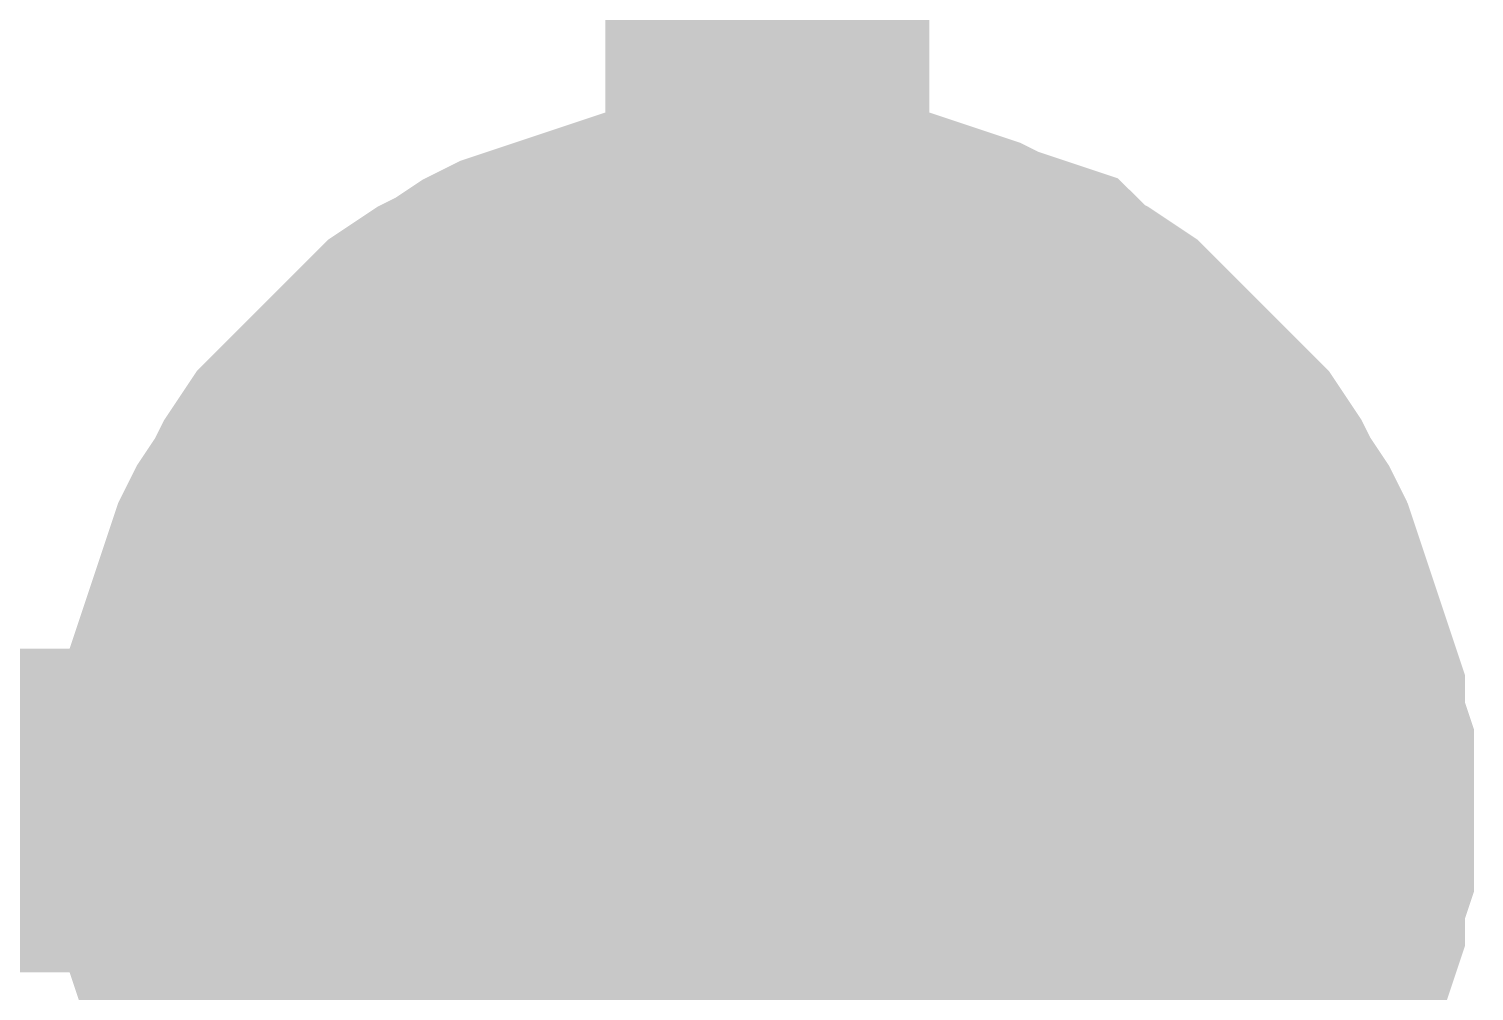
# Model space of a CAD drawing. Header units: inches. Extents: x 0 to 11.5, y 0 to 7.6.
# Drawn here: x 6.7233 to 6.776, y 3.9932 to 4.0283 of the extents above; entities that cross this region are included whole.
import ezdxf

# ---------------------------------------------------------------- set-up
doc = ezdxf.new("R2010")
doc.units = ezdxf.units.IN
doc.header["$MEASUREMENT"] = 0
doc.layers.add('Sheet', color=255, linetype='Continuous')

msp = doc.modelspace()

# ---------------------------------------------------------------- linework, layer by layer
at = {"layer": 'Sheet'}
for points in [[(6.450227, 4.149965, 0.0118, 0.0118, 0), (6.450227, 3.999791, 0.0118, 0.0118, 0), (6.75023, 3.999791, 0.0118, 0.0118, 0), (6.75023, 4.149965, 0.0118, 0.0118, 0)], [(6.730053, 3.999791, 0.0118, 0.0118, 0), (6.730053, 4.000783, 0.0118, 0.0118, 0), (6.730053, 4.001776, 0.0118, 0.0118, 0), (6.730384, 4.002768, 0.0118, 0.0118, 0), (6.730384, 4.00376, 0.0118, 0.0118, 0), (6.730715, 4.004753, 0.0118, 0.0118, 0), (6.731046, 4.005745, 0.0118, 0.0118, 0), (6.731377, 4.006737, 0.0118, 0.0118, 0), (6.731707, 4.00773, 0.0118, 0.0118, 0), (6.732038, 4.008722, 0.0118, 0.0118, 0), (6.732369, 4.009384, 0.0118, 0.0118, 0), (6.73303, 4.010376, 0.0118, 0.0118, 0), (6.733361, 4.011038, 0.0118, 0.0118, 0), (6.734023, 4.01203, 0.0118, 0.0118, 0), (6.734684, 4.012692, 0.0118, 0.0118, 0), (6.735346, 4.013353, 0.0118, 0.0118, 0), (6.736007, 4.014015, 0.0118, 0.0118, 0), (6.736669, 4.014676, 0.0118, 0.0118, 0), (6.73733, 4.015338, 0.0118, 0.0118, 0), (6.737992, 4.015999, 0.0118, 0.0118, 0), (6.738984, 4.016661, 0.0118, 0.0118, 0), (6.739646, 4.016992, 0.0118, 0.0118, 0), (6.740638, 4.017653, 0.0118, 0.0118, 0), (6.741299, 4.017984, 0.0118, 0.0118, 0), (6.742292, 4.018315, 0.0118, 0.0118, 0), (6.743284, 4.018646, 0.0118, 0.0118, 0), (6.744276, 4.018976, 0.0118, 0.0118, 0), (6.745269, 4.019307, 0.0118, 0.0118, 0), (6.746261, 4.019638, 0.0118, 0.0118, 0), (6.747253, 4.019638, 0.0118, 0.0118, 0), (6.748246, 4.019969, 0.0118, 0.0118, 0), (6.749238, 4.019969, 0.0118, 0.0118, 0), (6.75023, 4.019969, 0.0118, 0.0118, 0)], [(6.730053, 3.999791, 0.0118, 0.0118, 0), (6.730053, 4.000783, 0.0118, 0.0118, 0), (6.730053, 4.001776, 0.0118, 0.0118, 0), (6.730384, 4.002768, 0.0118, 0.0118, 0), (6.730384, 4.00376, 0.0118, 0.0118, 0), (6.730715, 4.004753, 0.0118, 0.0118, 0), (6.731046, 4.005745, 0.0118, 0.0118, 0), (6.731377, 4.006737, 0.0118, 0.0118, 0), (6.731707, 4.00773, 0.0118, 0.0118, 0), (6.732038, 4.008722, 0.0118, 0.0118, 0), (6.732369, 4.009384, 0.0118, 0.0118, 0), (6.73303, 4.010376, 0.0118, 0.0118, 0), (6.733361, 4.011038, 0.0118, 0.0118, 0), (6.734023, 4.01203, 0.0118, 0.0118, 0), (6.734684, 4.012692, 0.0118, 0.0118, 0), (6.735346, 4.013353, 0.0118, 0.0118, 0), (6.736007, 4.014015, 0.0118, 0.0118, 0), (6.736669, 4.014676, 0.0118, 0.0118, 0), (6.73733, 4.015338, 0.0118, 0.0118, 0), (6.737992, 4.015999, 0.0118, 0.0118, 0), (6.738984, 4.016661, 0.0118, 0.0118, 0), (6.739646, 4.016992, 0.0118, 0.0118, 0), (6.740638, 4.017653, 0.0118, 0.0118, 0), (6.741299, 4.017984, 0.0118, 0.0118, 0), (6.742292, 4.018315, 0.0118, 0.0118, 0), (6.743284, 4.018646, 0.0118, 0.0118, 0), (6.744276, 4.018976, 0.0118, 0.0118, 0), (6.745269, 4.019307, 0.0118, 0.0118, 0), (6.746261, 4.019638, 0.0118, 0.0118, 0), (6.747253, 4.019638, 0.0118, 0.0118, 0), (6.748246, 4.019969, 0.0118, 0.0118, 0), (6.749238, 4.019969, 0.0118, 0.0118, 0), (6.75023, 4.019969, 0.0118, 0.0118, 0)], [(6.730053, 3.999791, 0.0118, 0.0118, 0), (6.730053, 4.000783, 0.0118, 0.0118, 0), (6.730053, 4.001776, 0.0118, 0.0118, 0), (6.730384, 4.002768, 0.0118, 0.0118, 0), (6.730384, 4.00376, 0.0118, 0.0118, 0), (6.730715, 4.004753, 0.0118, 0.0118, 0), (6.731046, 4.005745, 0.0118, 0.0118, 0), (6.731377, 4.006737, 0.0118, 0.0118, 0), (6.731707, 4.00773, 0.0118, 0.0118, 0), (6.732038, 4.008722, 0.0118, 0.0118, 0), (6.732369, 4.009384, 0.0118, 0.0118, 0), (6.73303, 4.010376, 0.0118, 0.0118, 0), (6.733361, 4.011038, 0.0118, 0.0118, 0), (6.734023, 4.01203, 0.0118, 0.0118, 0), (6.734684, 4.012692, 0.0118, 0.0118, 0), (6.735346, 4.013353, 0.0118, 0.0118, 0), (6.736007, 4.014015, 0.0118, 0.0118, 0), (6.736669, 4.014676, 0.0118, 0.0118, 0), (6.73733, 4.015338, 0.0118, 0.0118, 0), (6.737992, 4.015999, 0.0118, 0.0118, 0), (6.738984, 4.016661, 0.0118, 0.0118, 0), (6.739646, 4.016992, 0.0118, 0.0118, 0), (6.740638, 4.017653, 0.0118, 0.0118, 0), (6.741299, 4.017984, 0.0118, 0.0118, 0), (6.742292, 4.018315, 0.0118, 0.0118, 0), (6.743284, 4.018646, 0.0118, 0.0118, 0), (6.744276, 4.018976, 0.0118, 0.0118, 0), (6.745269, 4.019307, 0.0118, 0.0118, 0), (6.746261, 4.019638, 0.0118, 0.0118, 0), (6.747253, 4.019638, 0.0118, 0.0118, 0), (6.748246, 4.019969, 0.0118, 0.0118, 0), (6.749238, 4.019969, 0.0118, 0.0118, 0), (6.75023, 4.019969, 0.0118, 0.0118, 0)], [(6.730053, 3.999791, 0.0118, 0.0118, 0), (6.730053, 4.000783, 0.0118, 0.0118, 0), (6.730053, 4.001776, 0.0118, 0.0118, 0), (6.730384, 4.002768, 0.0118, 0.0118, 0), (6.730384, 4.00376, 0.0118, 0.0118, 0), (6.730715, 4.004753, 0.0118, 0.0118, 0), (6.731046, 4.005745, 0.0118, 0.0118, 0), (6.731377, 4.006737, 0.0118, 0.0118, 0), (6.731707, 4.00773, 0.0118, 0.0118, 0), (6.732038, 4.008722, 0.0118, 0.0118, 0), (6.732369, 4.009384, 0.0118, 0.0118, 0), (6.73303, 4.010376, 0.0118, 0.0118, 0), (6.733361, 4.011038, 0.0118, 0.0118, 0), (6.734023, 4.01203, 0.0118, 0.0118, 0), (6.734684, 4.012692, 0.0118, 0.0118, 0), (6.735346, 4.013353, 0.0118, 0.0118, 0), (6.736007, 4.014015, 0.0118, 0.0118, 0), (6.736669, 4.014676, 0.0118, 0.0118, 0), (6.73733, 4.015338, 0.0118, 0.0118, 0), (6.737992, 4.015999, 0.0118, 0.0118, 0), (6.738984, 4.016661, 0.0118, 0.0118, 0), (6.739646, 4.016992, 0.0118, 0.0118, 0), (6.740638, 4.017653, 0.0118, 0.0118, 0), (6.741299, 4.017984, 0.0118, 0.0118, 0), (6.742292, 4.018315, 0.0118, 0.0118, 0), (6.743284, 4.018646, 0.0118, 0.0118, 0), (6.744276, 4.018976, 0.0118, 0.0118, 0), (6.745269, 4.019307, 0.0118, 0.0118, 0), (6.746261, 4.019638, 0.0118, 0.0118, 0), (6.747253, 4.019638, 0.0118, 0.0118, 0), (6.748246, 4.019969, 0.0118, 0.0118, 0), (6.749238, 4.019969, 0.0118, 0.0118, 0), (6.75023, 4.019969, 0.0118, 0.0118, 0)], [(6.75023, 4.019969, 0.0118, 0.0118, 0), (6.75023, 4.019969, 0.0118, 0.0118, 0)], [(6.75023, 4.019969, 0.0118, 0.0118, 0), (6.751222, 4.019969, 0.0118, 0.0118, 0), (6.752215, 4.019969, 0.0118, 0.0118, 0), (6.753207, 4.019638, 0.0118, 0.0118, 0), (6.754199, 4.019638, 0.0118, 0.0118, 0), (6.755192, 4.019307, 0.0118, 0.0118, 0), (6.756184, 4.018976, 0.0118, 0.0118, 0), (6.757176, 4.018646, 0.0118, 0.0118, 0), (6.757838, 4.018315, 0.0118, 0.0118, 0), (6.75883, 4.017984, 0.0118, 0.0118, 0), (6.759822, 4.017653, 0.0118, 0.0118, 0), (6.760484, 4.016992, 0.0118, 0.0118, 0), (6.761145, 4.016661, 0.0118, 0.0118, 0), (6.762138, 4.015999, 0.0118, 0.0118, 0), (6.762799, 4.015338, 0.0118, 0.0118, 0), (6.763461, 4.014676, 0.0118, 0.0118, 0), (6.764122, 4.014015, 0.0118, 0.0118, 0), (6.764784, 4.013353, 0.0118, 0.0118, 0), (6.765445, 4.012692, 0.0118, 0.0118, 0), (6.766107, 4.01203, 0.0118, 0.0118, 0), (6.766768, 4.011038, 0.0118, 0.0118, 0), (6.767099, 4.010376, 0.0118, 0.0118, 0), (6.767761, 4.009384, 0.0118, 0.0118, 0), (6.768091, 4.008722, 0.0118, 0.0118, 0), (6.768422, 4.00773, 0.0118, 0.0118, 0), (6.768753, 4.006737, 0.0118, 0.0118, 0), (6.769084, 4.005745, 0.0118, 0.0118, 0), (6.769414, 4.004753, 0.0118, 0.0118, 0), (6.769745, 4.00376, 0.0118, 0.0118, 0), (6.769745, 4.002768, 0.0118, 0.0118, 0), (6.770076, 4.001776, 0.0118, 0.0118, 0), (6.770076, 4.000783, 0.0118, 0.0118, 0), (6.770076, 3.999791, 0.0118, 0.0118, 0)], [(6.75023, 4.019969, 0.0118, 0.0118, 0), (6.75023, 4.019969, 0.0118, 0.0118, 0)], [(6.75023, 4.019969, 0.0118, 0.0118, 0), (6.751222, 4.019969, 0.0118, 0.0118, 0), (6.752215, 4.019969, 0.0118, 0.0118, 0), (6.753207, 4.019638, 0.0118, 0.0118, 0), (6.754199, 4.019638, 0.0118, 0.0118, 0), (6.755192, 4.019307, 0.0118, 0.0118, 0), (6.756184, 4.018976, 0.0118, 0.0118, 0), (6.757176, 4.018646, 0.0118, 0.0118, 0), (6.757838, 4.018315, 0.0118, 0.0118, 0), (6.75883, 4.017984, 0.0118, 0.0118, 0), (6.759822, 4.017653, 0.0118, 0.0118, 0), (6.760484, 4.016992, 0.0118, 0.0118, 0), (6.761145, 4.016661, 0.0118, 0.0118, 0), (6.762138, 4.015999, 0.0118, 0.0118, 0), (6.762799, 4.015338, 0.0118, 0.0118, 0), (6.763461, 4.014676, 0.0118, 0.0118, 0), (6.764122, 4.014015, 0.0118, 0.0118, 0), (6.764784, 4.013353, 0.0118, 0.0118, 0), (6.765445, 4.012692, 0.0118, 0.0118, 0), (6.766107, 4.01203, 0.0118, 0.0118, 0), (6.766768, 4.011038, 0.0118, 0.0118, 0), (6.767099, 4.010376, 0.0118, 0.0118, 0), (6.767761, 4.009384, 0.0118, 0.0118, 0), (6.768091, 4.008722, 0.0118, 0.0118, 0), (6.768422, 4.00773, 0.0118, 0.0118, 0), (6.768753, 4.006737, 0.0118, 0.0118, 0), (6.769084, 4.005745, 0.0118, 0.0118, 0), (6.769414, 4.004753, 0.0118, 0.0118, 0), (6.769745, 4.00376, 0.0118, 0.0118, 0), (6.769745, 4.002768, 0.0118, 0.0118, 0), (6.770076, 4.001776, 0.0118, 0.0118, 0), (6.770076, 4.000783, 0.0118, 0.0118, 0), (6.770076, 3.999791, 0.0118, 0.0118, 0)], [(6.75023, 4.019969, 0.0118, 0.0118, 0), (6.75023, 4.019969, 0.0118, 0.0118, 0)], [(6.75023, 4.019969, 0.0118, 0.0118, 0), (6.751222, 4.019969, 0.0118, 0.0118, 0), (6.752215, 4.019969, 0.0118, 0.0118, 0), (6.753207, 4.019638, 0.0118, 0.0118, 0), (6.754199, 4.019638, 0.0118, 0.0118, 0), (6.755192, 4.019307, 0.0118, 0.0118, 0), (6.756184, 4.018976, 0.0118, 0.0118, 0), (6.757176, 4.018646, 0.0118, 0.0118, 0), (6.757838, 4.018315, 0.0118, 0.0118, 0), (6.75883, 4.017984, 0.0118, 0.0118, 0), (6.759822, 4.017653, 0.0118, 0.0118, 0), (6.760484, 4.016992, 0.0118, 0.0118, 0), (6.761145, 4.016661, 0.0118, 0.0118, 0), (6.762138, 4.015999, 0.0118, 0.0118, 0), (6.762799, 4.015338, 0.0118, 0.0118, 0), (6.763461, 4.014676, 0.0118, 0.0118, 0), (6.764122, 4.014015, 0.0118, 0.0118, 0), (6.764784, 4.013353, 0.0118, 0.0118, 0), (6.765445, 4.012692, 0.0118, 0.0118, 0), (6.766107, 4.01203, 0.0118, 0.0118, 0), (6.766768, 4.011038, 0.0118, 0.0118, 0), (6.767099, 4.010376, 0.0118, 0.0118, 0), (6.767761, 4.009384, 0.0118, 0.0118, 0), (6.768091, 4.008722, 0.0118, 0.0118, 0), (6.768422, 4.00773, 0.0118, 0.0118, 0), (6.768753, 4.006737, 0.0118, 0.0118, 0), (6.769084, 4.005745, 0.0118, 0.0118, 0), (6.769414, 4.004753, 0.0118, 0.0118, 0), (6.769745, 4.00376, 0.0118, 0.0118, 0), (6.769745, 4.002768, 0.0118, 0.0118, 0), (6.770076, 4.001776, 0.0118, 0.0118, 0), (6.770076, 4.000783, 0.0118, 0.0118, 0), (6.770076, 3.999791, 0.0118, 0.0118, 0)], [(6.75023, 4.019969, 0.0118, 0.0118, 0), (6.75023, 4.019969, 0.0118, 0.0118, 0)], [(6.75023, 4.019969, 0.0118, 0.0118, 0), (6.751222, 4.019969, 0.0118, 0.0118, 0), (6.752215, 4.019969, 0.0118, 0.0118, 0), (6.753207, 4.019638, 0.0118, 0.0118, 0), (6.754199, 4.019638, 0.0118, 0.0118, 0), (6.755192, 4.019307, 0.0118, 0.0118, 0), (6.756184, 4.018976, 0.0118, 0.0118, 0), (6.757176, 4.018646, 0.0118, 0.0118, 0), (6.757838, 4.018315, 0.0118, 0.0118, 0), (6.75883, 4.017984, 0.0118, 0.0118, 0), (6.759822, 4.017653, 0.0118, 0.0118, 0), (6.760484, 4.016992, 0.0118, 0.0118, 0), (6.761145, 4.016661, 0.0118, 0.0118, 0), (6.762138, 4.015999, 0.0118, 0.0118, 0), (6.762799, 4.015338, 0.0118, 0.0118, 0), (6.763461, 4.014676, 0.0118, 0.0118, 0), (6.764122, 4.014015, 0.0118, 0.0118, 0), (6.764784, 4.013353, 0.0118, 0.0118, 0), (6.765445, 4.012692, 0.0118, 0.0118, 0), (6.766107, 4.01203, 0.0118, 0.0118, 0), (6.766768, 4.011038, 0.0118, 0.0118, 0), (6.767099, 4.010376, 0.0118, 0.0118, 0), (6.767761, 4.009384, 0.0118, 0.0118, 0), (6.768091, 4.008722, 0.0118, 0.0118, 0), (6.768422, 4.00773, 0.0118, 0.0118, 0), (6.768753, 4.006737, 0.0118, 0.0118, 0), (6.769084, 4.005745, 0.0118, 0.0118, 0), (6.769414, 4.004753, 0.0118, 0.0118, 0), (6.769745, 4.00376, 0.0118, 0.0118, 0), (6.769745, 4.002768, 0.0118, 0.0118, 0), (6.770076, 4.001776, 0.0118, 0.0118, 0), (6.770076, 4.000783, 0.0118, 0.0118, 0), (6.770076, 3.999791, 0.0118, 0.0118, 0)], [(6.730053, 3.999791, 0.0039, 0.0039, 0), (6.730053, 4.000783, 0.0039, 0.0039, 0), (6.730053, 4.001776, 0.0039, 0.0039, 0), (6.730384, 4.002768, 0.0039, 0.0039, 0), (6.730384, 4.00376, 0.0039, 0.0039, 0), (6.730715, 4.004753, 0.0039, 0.0039, 0), (6.731046, 4.005745, 0.0039, 0.0039, 0), (6.731377, 4.006737, 0.0039, 0.0039, 0), (6.731707, 4.00773, 0.0039, 0.0039, 0), (6.732038, 4.008722, 0.0039, 0.0039, 0), (6.732369, 4.009384, 0.0039, 0.0039, 0), (6.73303, 4.010376, 0.0039, 0.0039, 0), (6.733361, 4.011038, 0.0039, 0.0039, 0), (6.734023, 4.01203, 0.0039, 0.0039, 0), (6.734684, 4.012692, 0.0039, 0.0039, 0), (6.735346, 4.013353, 0.0039, 0.0039, 0), (6.736007, 4.014015, 0.0039, 0.0039, 0), (6.736669, 4.014676, 0.0039, 0.0039, 0), (6.73733, 4.015338, 0.0039, 0.0039, 0), (6.737992, 4.015999, 0.0039, 0.0039, 0), (6.738984, 4.016661, 0.0039, 0.0039, 0), (6.739646, 4.016992, 0.0039, 0.0039, 0), (6.740638, 4.017653, 0.0039, 0.0039, 0), (6.741299, 4.017984, 0.0039, 0.0039, 0), (6.742292, 4.018315, 0.0039, 0.0039, 0), (6.743284, 4.018646, 0.0039, 0.0039, 0), (6.744276, 4.018976, 0.0039, 0.0039, 0), (6.745269, 4.019307, 0.0039, 0.0039, 0), (6.746261, 4.019638, 0.0039, 0.0039, 0), (6.747253, 4.019638, 0.0039, 0.0039, 0), (6.748246, 4.019969, 0.0039, 0.0039, 0), (6.749238, 4.019969, 0.0039, 0.0039, 0), (6.75023, 4.019969, 0.0039, 0.0039, 0)], [(6.730053, 3.999791, 0.0039, 0.0039, 0), (6.730053, 4.000783, 0.0039, 0.0039, 0), (6.730053, 4.001776, 0.0039, 0.0039, 0), (6.730384, 4.002768, 0.0039, 0.0039, 0), (6.730384, 4.00376, 0.0039, 0.0039, 0), (6.730715, 4.004753, 0.0039, 0.0039, 0), (6.731046, 4.005745, 0.0039, 0.0039, 0), (6.731377, 4.006737, 0.0039, 0.0039, 0), (6.731707, 4.00773, 0.0039, 0.0039, 0), (6.732038, 4.008722, 0.0039, 0.0039, 0), (6.732369, 4.009384, 0.0039, 0.0039, 0), (6.73303, 4.010376, 0.0039, 0.0039, 0), (6.733361, 4.011038, 0.0039, 0.0039, 0), (6.734023, 4.01203, 0.0039, 0.0039, 0), (6.734684, 4.012692, 0.0039, 0.0039, 0), (6.735346, 4.013353, 0.0039, 0.0039, 0), (6.736007, 4.014015, 0.0039, 0.0039, 0), (6.736669, 4.014676, 0.0039, 0.0039, 0), (6.73733, 4.015338, 0.0039, 0.0039, 0), (6.737992, 4.015999, 0.0039, 0.0039, 0), (6.738984, 4.016661, 0.0039, 0.0039, 0), (6.739646, 4.016992, 0.0039, 0.0039, 0), (6.740638, 4.017653, 0.0039, 0.0039, 0), (6.741299, 4.017984, 0.0039, 0.0039, 0), (6.742292, 4.018315, 0.0039, 0.0039, 0), (6.743284, 4.018646, 0.0039, 0.0039, 0), (6.744276, 4.018976, 0.0039, 0.0039, 0), (6.745269, 4.019307, 0.0039, 0.0039, 0), (6.746261, 4.019638, 0.0039, 0.0039, 0), (6.747253, 4.019638, 0.0039, 0.0039, 0), (6.748246, 4.019969, 0.0039, 0.0039, 0), (6.749238, 4.019969, 0.0039, 0.0039, 0), (6.75023, 4.019969, 0.0039, 0.0039, 0)], [(6.730053, 3.999791, 0.0039, 0.0039, 0), (6.730053, 4.000783, 0.0039, 0.0039, 0), (6.730053, 4.001776, 0.0039, 0.0039, 0), (6.730384, 4.002768, 0.0039, 0.0039, 0), (6.730384, 4.00376, 0.0039, 0.0039, 0), (6.730715, 4.004753, 0.0039, 0.0039, 0), (6.731046, 4.005745, 0.0039, 0.0039, 0), (6.731377, 4.006737, 0.0039, 0.0039, 0), (6.731707, 4.00773, 0.0039, 0.0039, 0), (6.732038, 4.008722, 0.0039, 0.0039, 0), (6.732369, 4.009384, 0.0039, 0.0039, 0), (6.73303, 4.010376, 0.0039, 0.0039, 0), (6.733361, 4.011038, 0.0039, 0.0039, 0), (6.734023, 4.01203, 0.0039, 0.0039, 0), (6.734684, 4.012692, 0.0039, 0.0039, 0), (6.735346, 4.013353, 0.0039, 0.0039, 0), (6.736007, 4.014015, 0.0039, 0.0039, 0), (6.736669, 4.014676, 0.0039, 0.0039, 0), (6.73733, 4.015338, 0.0039, 0.0039, 0), (6.737992, 4.015999, 0.0039, 0.0039, 0), (6.738984, 4.016661, 0.0039, 0.0039, 0), (6.739646, 4.016992, 0.0039, 0.0039, 0), (6.740638, 4.017653, 0.0039, 0.0039, 0), (6.741299, 4.017984, 0.0039, 0.0039, 0), (6.742292, 4.018315, 0.0039, 0.0039, 0), (6.743284, 4.018646, 0.0039, 0.0039, 0), (6.744276, 4.018976, 0.0039, 0.0039, 0), (6.745269, 4.019307, 0.0039, 0.0039, 0), (6.746261, 4.019638, 0.0039, 0.0039, 0), (6.747253, 4.019638, 0.0039, 0.0039, 0), (6.748246, 4.019969, 0.0039, 0.0039, 0), (6.749238, 4.019969, 0.0039, 0.0039, 0), (6.75023, 4.019969, 0.0039, 0.0039, 0)], [(6.730053, 3.999791, 0.0039, 0.0039, 0), (6.730053, 4.000783, 0.0039, 0.0039, 0), (6.730053, 4.001776, 0.0039, 0.0039, 0), (6.730384, 4.002768, 0.0039, 0.0039, 0), (6.730384, 4.00376, 0.0039, 0.0039, 0), (6.730715, 4.004753, 0.0039, 0.0039, 0), (6.731046, 4.005745, 0.0039, 0.0039, 0), (6.731377, 4.006737, 0.0039, 0.0039, 0), (6.731707, 4.00773, 0.0039, 0.0039, 0), (6.732038, 4.008722, 0.0039, 0.0039, 0), (6.732369, 4.009384, 0.0039, 0.0039, 0), (6.73303, 4.010376, 0.0039, 0.0039, 0), (6.733361, 4.011038, 0.0039, 0.0039, 0), (6.734023, 4.01203, 0.0039, 0.0039, 0), (6.734684, 4.012692, 0.0039, 0.0039, 0), (6.735346, 4.013353, 0.0039, 0.0039, 0), (6.736007, 4.014015, 0.0039, 0.0039, 0), (6.736669, 4.014676, 0.0039, 0.0039, 0), (6.73733, 4.015338, 0.0039, 0.0039, 0), (6.737992, 4.015999, 0.0039, 0.0039, 0), (6.738984, 4.016661, 0.0039, 0.0039, 0), (6.739646, 4.016992, 0.0039, 0.0039, 0), (6.740638, 4.017653, 0.0039, 0.0039, 0), (6.741299, 4.017984, 0.0039, 0.0039, 0), (6.742292, 4.018315, 0.0039, 0.0039, 0), (6.743284, 4.018646, 0.0039, 0.0039, 0), (6.744276, 4.018976, 0.0039, 0.0039, 0), (6.745269, 4.019307, 0.0039, 0.0039, 0), (6.746261, 4.019638, 0.0039, 0.0039, 0), (6.747253, 4.019638, 0.0039, 0.0039, 0), (6.748246, 4.019969, 0.0039, 0.0039, 0), (6.749238, 4.019969, 0.0039, 0.0039, 0), (6.75023, 4.019969, 0.0039, 0.0039, 0)], [(6.75023, 4.019969, 0.0039, 0.0039, 0), (6.75023, 4.019969, 0.0039, 0.0039, 0)], [(6.75023, 4.019969, 0.0039, 0.0039, 0), (6.751222, 4.019969, 0.0039, 0.0039, 0), (6.752215, 4.019969, 0.0039, 0.0039, 0), (6.753207, 4.019638, 0.0039, 0.0039, 0), (6.754199, 4.019638, 0.0039, 0.0039, 0), (6.755192, 4.019307, 0.0039, 0.0039, 0), (6.756184, 4.018976, 0.0039, 0.0039, 0), (6.757176, 4.018646, 0.0039, 0.0039, 0), (6.757838, 4.018315, 0.0039, 0.0039, 0), (6.75883, 4.017984, 0.0039, 0.0039, 0), (6.759822, 4.017653, 0.0039, 0.0039, 0), (6.760484, 4.016992, 0.0039, 0.0039, 0), (6.761145, 4.016661, 0.0039, 0.0039, 0), (6.762138, 4.015999, 0.0039, 0.0039, 0), (6.762799, 4.015338, 0.0039, 0.0039, 0), (6.763461, 4.014676, 0.0039, 0.0039, 0), (6.764122, 4.014015, 0.0039, 0.0039, 0), (6.764784, 4.013353, 0.0039, 0.0039, 0), (6.765445, 4.012692, 0.0039, 0.0039, 0), (6.766107, 4.01203, 0.0039, 0.0039, 0), (6.766768, 4.011038, 0.0039, 0.0039, 0), (6.767099, 4.010376, 0.0039, 0.0039, 0), (6.767761, 4.009384, 0.0039, 0.0039, 0), (6.768091, 4.008722, 0.0039, 0.0039, 0), (6.768422, 4.00773, 0.0039, 0.0039, 0), (6.768753, 4.006737, 0.0039, 0.0039, 0), (6.769084, 4.005745, 0.0039, 0.0039, 0), (6.769414, 4.004753, 0.0039, 0.0039, 0), (6.769745, 4.00376, 0.0039, 0.0039, 0), (6.769745, 4.002768, 0.0039, 0.0039, 0), (6.770076, 4.001776, 0.0039, 0.0039, 0), (6.770076, 4.000783, 0.0039, 0.0039, 0), (6.770076, 3.999791, 0.0039, 0.0039, 0)], [(6.75023, 4.019969, 0.0039, 0.0039, 0), (6.75023, 4.019969, 0.0039, 0.0039, 0)], [(6.75023, 4.019969, 0.0039, 0.0039, 0), (6.751222, 4.019969, 0.0039, 0.0039, 0), (6.752215, 4.019969, 0.0039, 0.0039, 0), (6.753207, 4.019638, 0.0039, 0.0039, 0), (6.754199, 4.019638, 0.0039, 0.0039, 0), (6.755192, 4.019307, 0.0039, 0.0039, 0), (6.756184, 4.018976, 0.0039, 0.0039, 0), (6.757176, 4.018646, 0.0039, 0.0039, 0), (6.757838, 4.018315, 0.0039, 0.0039, 0), (6.75883, 4.017984, 0.0039, 0.0039, 0), (6.759822, 4.017653, 0.0039, 0.0039, 0), (6.760484, 4.016992, 0.0039, 0.0039, 0), (6.761145, 4.016661, 0.0039, 0.0039, 0), (6.762138, 4.015999, 0.0039, 0.0039, 0), (6.762799, 4.015338, 0.0039, 0.0039, 0), (6.763461, 4.014676, 0.0039, 0.0039, 0), (6.764122, 4.014015, 0.0039, 0.0039, 0), (6.764784, 4.013353, 0.0039, 0.0039, 0), (6.765445, 4.012692, 0.0039, 0.0039, 0), (6.766107, 4.01203, 0.0039, 0.0039, 0), (6.766768, 4.011038, 0.0039, 0.0039, 0), (6.767099, 4.010376, 0.0039, 0.0039, 0), (6.767761, 4.009384, 0.0039, 0.0039, 0), (6.768091, 4.008722, 0.0039, 0.0039, 0), (6.768422, 4.00773, 0.0039, 0.0039, 0), (6.768753, 4.006737, 0.0039, 0.0039, 0), (6.769084, 4.005745, 0.0039, 0.0039, 0), (6.769414, 4.004753, 0.0039, 0.0039, 0), (6.769745, 4.00376, 0.0039, 0.0039, 0), (6.769745, 4.002768, 0.0039, 0.0039, 0), (6.770076, 4.001776, 0.0039, 0.0039, 0), (6.770076, 4.000783, 0.0039, 0.0039, 0), (6.770076, 3.999791, 0.0039, 0.0039, 0)], [(6.75023, 4.019969, 0.0039, 0.0039, 0), (6.75023, 4.019969, 0.0039, 0.0039, 0)], [(6.75023, 4.019969, 0.0039, 0.0039, 0), (6.751222, 4.019969, 0.0039, 0.0039, 0), (6.752215, 4.019969, 0.0039, 0.0039, 0), (6.753207, 4.019638, 0.0039, 0.0039, 0), (6.754199, 4.019638, 0.0039, 0.0039, 0), (6.755192, 4.019307, 0.0039, 0.0039, 0), (6.756184, 4.018976, 0.0039, 0.0039, 0), (6.757176, 4.018646, 0.0039, 0.0039, 0), (6.757838, 4.018315, 0.0039, 0.0039, 0), (6.75883, 4.017984, 0.0039, 0.0039, 0), (6.759822, 4.017653, 0.0039, 0.0039, 0), (6.760484, 4.016992, 0.0039, 0.0039, 0), (6.761145, 4.016661, 0.0039, 0.0039, 0), (6.762138, 4.015999, 0.0039, 0.0039, 0), (6.762799, 4.015338, 0.0039, 0.0039, 0), (6.763461, 4.014676, 0.0039, 0.0039, 0), (6.764122, 4.014015, 0.0039, 0.0039, 0), (6.764784, 4.013353, 0.0039, 0.0039, 0), (6.765445, 4.012692, 0.0039, 0.0039, 0), (6.766107, 4.01203, 0.0039, 0.0039, 0), (6.766768, 4.011038, 0.0039, 0.0039, 0), (6.767099, 4.010376, 0.0039, 0.0039, 0), (6.767761, 4.009384, 0.0039, 0.0039, 0), (6.768091, 4.008722, 0.0039, 0.0039, 0), (6.768422, 4.00773, 0.0039, 0.0039, 0), (6.768753, 4.006737, 0.0039, 0.0039, 0), (6.769084, 4.005745, 0.0039, 0.0039, 0), (6.769414, 4.004753, 0.0039, 0.0039, 0), (6.769745, 4.00376, 0.0039, 0.0039, 0), (6.769745, 4.002768, 0.0039, 0.0039, 0), (6.770076, 4.001776, 0.0039, 0.0039, 0), (6.770076, 4.000783, 0.0039, 0.0039, 0), (6.770076, 3.999791, 0.0039, 0.0039, 0)], [(6.75023, 4.019969, 0.0039, 0.0039, 0), (6.75023, 4.019969, 0.0039, 0.0039, 0)], [(6.75023, 4.019969, 0.0039, 0.0039, 0), (6.751222, 4.019969, 0.0039, 0.0039, 0), (6.752215, 4.019969, 0.0039, 0.0039, 0), (6.753207, 4.019638, 0.0039, 0.0039, 0), (6.754199, 4.019638, 0.0039, 0.0039, 0), (6.755192, 4.019307, 0.0039, 0.0039, 0), (6.756184, 4.018976, 0.0039, 0.0039, 0), (6.757176, 4.018646, 0.0039, 0.0039, 0), (6.757838, 4.018315, 0.0039, 0.0039, 0), (6.75883, 4.017984, 0.0039, 0.0039, 0), (6.759822, 4.017653, 0.0039, 0.0039, 0), (6.760484, 4.016992, 0.0039, 0.0039, 0), (6.761145, 4.016661, 0.0039, 0.0039, 0), (6.762138, 4.015999, 0.0039, 0.0039, 0), (6.762799, 4.015338, 0.0039, 0.0039, 0), (6.763461, 4.014676, 0.0039, 0.0039, 0), (6.764122, 4.014015, 0.0039, 0.0039, 0), (6.764784, 4.013353, 0.0039, 0.0039, 0), (6.765445, 4.012692, 0.0039, 0.0039, 0), (6.766107, 4.01203, 0.0039, 0.0039, 0), (6.766768, 4.011038, 0.0039, 0.0039, 0), (6.767099, 4.010376, 0.0039, 0.0039, 0), (6.767761, 4.009384, 0.0039, 0.0039, 0), (6.768091, 4.008722, 0.0039, 0.0039, 0), (6.768422, 4.00773, 0.0039, 0.0039, 0), (6.768753, 4.006737, 0.0039, 0.0039, 0), (6.769084, 4.005745, 0.0039, 0.0039, 0), (6.769414, 4.004753, 0.0039, 0.0039, 0), (6.769745, 4.00376, 0.0039, 0.0039, 0), (6.769745, 4.002768, 0.0039, 0.0039, 0), (6.770076, 4.001776, 0.0039, 0.0039, 0), (6.770076, 4.000783, 0.0039, 0.0039, 0), (6.770076, 3.999791, 0.0039, 0.0039, 0)], [(6.734684, 3.987221, 0.0118, 0.0118, 0), (6.734023, 3.987883, 0.0118, 0.0118, 0), (6.733361, 3.988875, 0.0118, 0.0118, 0), (6.73303, 3.989537, 0.0118, 0.0118, 0), (6.732369, 3.990198, 0.0118, 0.0118, 0), (6.732038, 3.991191, 0.0118, 0.0118, 0), (6.731707, 3.992183, 0.0118, 0.0118, 0), (6.731377, 3.992845, 0.0118, 0.0118, 0), (6.731046, 3.993837, 0.0118, 0.0118, 0), (6.730715, 3.994829, 0.0118, 0.0118, 0), (6.730384, 3.995822, 0.0118, 0.0118, 0), (6.730384, 3.996814, 0.0118, 0.0118, 0), (6.730053, 3.997806, 0.0118, 0.0118, 0), (6.730053, 3.998799, 0.0118, 0.0118, 0), (6.730053, 3.999791, 0.0118, 0.0118, 0)], [(6.730053, 3.999791, 0.0118, 0.0118, 0), (6.730053, 3.999791, 0.0118, 0.0118, 0)], [(6.734684, 3.987221, 0.0118, 0.0118, 0), (6.734023, 3.987883, 0.0118, 0.0118, 0), (6.733361, 3.988875, 0.0118, 0.0118, 0), (6.73303, 3.989537, 0.0118, 0.0118, 0), (6.732369, 3.990198, 0.0118, 0.0118, 0), (6.732038, 3.991191, 0.0118, 0.0118, 0), (6.731707, 3.992183, 0.0118, 0.0118, 0), (6.731377, 3.992845, 0.0118, 0.0118, 0), (6.731046, 3.993837, 0.0118, 0.0118, 0), (6.730715, 3.994829, 0.0118, 0.0118, 0), (6.730384, 3.995822, 0.0118, 0.0118, 0), (6.730384, 3.996814, 0.0118, 0.0118, 0), (6.730053, 3.997806, 0.0118, 0.0118, 0), (6.730053, 3.998799, 0.0118, 0.0118, 0), (6.730053, 3.999791, 0.0118, 0.0118, 0)], [(6.730053, 3.999791, 0.0118, 0.0118, 0), (6.730053, 3.999791, 0.0118, 0.0118, 0)], [(6.734684, 3.987221, 0.0118, 0.0118, 0), (6.734023, 3.987883, 0.0118, 0.0118, 0), (6.733361, 3.988875, 0.0118, 0.0118, 0), (6.73303, 3.989537, 0.0118, 0.0118, 0), (6.732369, 3.990198, 0.0118, 0.0118, 0), (6.732038, 3.991191, 0.0118, 0.0118, 0), (6.731707, 3.992183, 0.0118, 0.0118, 0), (6.731377, 3.992845, 0.0118, 0.0118, 0), (6.731046, 3.993837, 0.0118, 0.0118, 0), (6.730715, 3.994829, 0.0118, 0.0118, 0), (6.730384, 3.995822, 0.0118, 0.0118, 0), (6.730384, 3.996814, 0.0118, 0.0118, 0), (6.730053, 3.997806, 0.0118, 0.0118, 0), (6.730053, 3.998799, 0.0118, 0.0118, 0), (6.730053, 3.999791, 0.0118, 0.0118, 0)], [(6.730053, 3.999791, 0.0118, 0.0118, 0), (6.730053, 3.999791, 0.0118, 0.0118, 0)], [(6.734684, 3.987221, 0.0118, 0.0118, 0), (6.734023, 3.987883, 0.0118, 0.0118, 0), (6.733361, 3.988875, 0.0118, 0.0118, 0), (6.73303, 3.989537, 0.0118, 0.0118, 0), (6.732369, 3.990198, 0.0118, 0.0118, 0), (6.732038, 3.991191, 0.0118, 0.0118, 0), (6.731707, 3.992183, 0.0118, 0.0118, 0), (6.731377, 3.992845, 0.0118, 0.0118, 0), (6.731046, 3.993837, 0.0118, 0.0118, 0), (6.730715, 3.994829, 0.0118, 0.0118, 0), (6.730384, 3.995822, 0.0118, 0.0118, 0), (6.730384, 3.996814, 0.0118, 0.0118, 0), (6.730053, 3.997806, 0.0118, 0.0118, 0), (6.730053, 3.998799, 0.0118, 0.0118, 0), (6.730053, 3.999791, 0.0118, 0.0118, 0)], [(6.730053, 3.999791, 0.0118, 0.0118, 0), (6.730053, 3.999791, 0.0118, 0.0118, 0)], [(6.75023, 3.999791, 0.0118, 0.0118, 0), (6.75023, 3.849948, 0.0118, 0.0118, 0)], [(6.770076, 3.999791, 0.0118, 0.0118, 0), (6.770076, 3.998799, 0.0118, 0.0118, 0), (6.770076, 3.997806, 0.0118, 0.0118, 0), (6.769745, 3.996814, 0.0118, 0.0118, 0), (6.769745, 3.995822, 0.0118, 0.0118, 0), (6.769414, 3.994829, 0.0118, 0.0118, 0), (6.769084, 3.993837, 0.0118, 0.0118, 0), (6.768753, 3.992845, 0.0118, 0.0118, 0), (6.768422, 3.992183, 0.0118, 0.0118, 0), (6.768091, 3.991191, 0.0118, 0.0118, 0), (6.767761, 3.990198, 0.0118, 0.0118, 0), (6.767099, 3.989537, 0.0118, 0.0118, 0), (6.766768, 3.988875, 0.0118, 0.0118, 0), (6.766107, 3.987883, 0.0118, 0.0118, 0), (6.765445, 3.987221, 0.0118, 0.0118, 0)], [(6.770076, 3.999791, 0.0118, 0.0118, 0), (6.770076, 3.998799, 0.0118, 0.0118, 0), (6.770076, 3.997806, 0.0118, 0.0118, 0), (6.769745, 3.996814, 0.0118, 0.0118, 0), (6.769745, 3.995822, 0.0118, 0.0118, 0), (6.769414, 3.994829, 0.0118, 0.0118, 0), (6.769084, 3.993837, 0.0118, 0.0118, 0), (6.768753, 3.992845, 0.0118, 0.0118, 0), (6.768422, 3.992183, 0.0118, 0.0118, 0), (6.768091, 3.991191, 0.0118, 0.0118, 0), (6.767761, 3.990198, 0.0118, 0.0118, 0), (6.767099, 3.989537, 0.0118, 0.0118, 0), (6.766768, 3.988875, 0.0118, 0.0118, 0), (6.766107, 3.987883, 0.0118, 0.0118, 0), (6.765445, 3.987221, 0.0118, 0.0118, 0)], [(6.770076, 3.999791, 0.0118, 0.0118, 0), (6.770076, 3.998799, 0.0118, 0.0118, 0), (6.770076, 3.997806, 0.0118, 0.0118, 0), (6.769745, 3.996814, 0.0118, 0.0118, 0), (6.769745, 3.995822, 0.0118, 0.0118, 0), (6.769414, 3.994829, 0.0118, 0.0118, 0), (6.769084, 3.993837, 0.0118, 0.0118, 0), (6.768753, 3.992845, 0.0118, 0.0118, 0), (6.768422, 3.992183, 0.0118, 0.0118, 0), (6.768091, 3.991191, 0.0118, 0.0118, 0), (6.767761, 3.990198, 0.0118, 0.0118, 0), (6.767099, 3.989537, 0.0118, 0.0118, 0), (6.766768, 3.988875, 0.0118, 0.0118, 0), (6.766107, 3.987883, 0.0118, 0.0118, 0), (6.765445, 3.987221, 0.0118, 0.0118, 0)], [(6.770076, 3.999791, 0.0118, 0.0118, 0), (6.770076, 3.998799, 0.0118, 0.0118, 0), (6.770076, 3.997806, 0.0118, 0.0118, 0), (6.769745, 3.996814, 0.0118, 0.0118, 0), (6.769745, 3.995822, 0.0118, 0.0118, 0), (6.769414, 3.994829, 0.0118, 0.0118, 0), (6.769084, 3.993837, 0.0118, 0.0118, 0), (6.768753, 3.992845, 0.0118, 0.0118, 0), (6.768422, 3.992183, 0.0118, 0.0118, 0), (6.768091, 3.991191, 0.0118, 0.0118, 0), (6.767761, 3.990198, 0.0118, 0.0118, 0), (6.767099, 3.989537, 0.0118, 0.0118, 0), (6.766768, 3.988875, 0.0118, 0.0118, 0), (6.766107, 3.987883, 0.0118, 0.0118, 0), (6.765445, 3.987221, 0.0118, 0.0118, 0)], [(6.770076, 3.999791, 0.0118, 0.0118, 0), (6.770076, 3.999791, 0.0118, 0.0118, 0), (6.770076, 3.999791, 0.0118, 0.0118, 0), (6.770076, 3.999791, 0.0118, 0.0118, 0), (6.770076, 3.999791, 0.0118, 0.0118, 0), (6.770076, 3.999791, 0.0118, 0.0118, 0), (6.770076, 3.999791, 0.0118, 0.0118, 0), (6.770076, 3.999791, 0.0118, 0.0118, 0), (6.770076, 3.999791, 0.0118, 0.0118, 0), (6.770076, 3.999791, 0.0118, 0.0118, 0), (6.770076, 3.999791, 0.0118, 0.0118, 0), (6.770076, 3.999791, 0.0118, 0.0118, 0), (6.770076, 3.999791, 0.0118, 0.0118, 0), (6.770076, 3.999791, 0.0118, 0.0118, 0), (6.770076, 3.999791, 0.0118, 0.0118, 0), (6.770076, 3.999791, 0.0118, 0.0118, 0), (6.770076, 3.999791, 0.0118, 0.0118, 0), (6.770076, 3.999791, 0.0118, 0.0118, 0), (6.770076, 3.999791, 0.0118, 0.0118, 0), (6.770076, 3.999791, 0.0118, 0.0118, 0), (6.770076, 3.999791, 0.0118, 0.0118, 0), (6.770076, 3.999791, 0.0118, 0.0118, 0), (6.770076, 3.999791, 0.0118, 0.0118, 0), (6.770076, 3.999791, 0.0118, 0.0118, 0), (6.770076, 3.999791, 0.0118, 0.0118, 0), (6.770076, 3.999791, 0.0118, 0.0118, 0), (6.770076, 3.999791, 0.0118, 0.0118, 0), (6.770076, 3.999791, 0.0118, 0.0118, 0), (6.770076, 3.999791, 0.0118, 0.0118, 0), (6.770076, 3.999791, 0.0118, 0.0118, 0), (6.770076, 3.999791, 0.0118, 0.0118, 0), (6.770076, 3.999791, 0.0118, 0.0118, 0), (6.770076, 3.999791, 0.0118, 0.0118, 0)], [(6.770076, 3.999791, 0.0118, 0.0118, 0), (6.770076, 3.999791, 0.0118, 0.0118, 0)], [(6.770076, 3.999791, 0.0118, 0.0118, 0), (6.770076, 3.999791, 0.0118, 0.0118, 0), (6.770076, 3.999791, 0.0118, 0.0118, 0), (6.770076, 3.999791, 0.0118, 0.0118, 0), (6.770076, 3.999791, 0.0118, 0.0118, 0), (6.770076, 3.999791, 0.0118, 0.0118, 0), (6.770076, 3.999791, 0.0118, 0.0118, 0), (6.770076, 3.999791, 0.0118, 0.0118, 0), (6.770076, 3.999791, 0.0118, 0.0118, 0), (6.770076, 3.999791, 0.0118, 0.0118, 0), (6.770076, 3.999791, 0.0118, 0.0118, 0), (6.770076, 3.999791, 0.0118, 0.0118, 0), (6.770076, 3.999791, 0.0118, 0.0118, 0), (6.770076, 3.999791, 0.0118, 0.0118, 0), (6.770076, 3.999791, 0.0118, 0.0118, 0), (6.770076, 3.999791, 0.0118, 0.0118, 0), (6.770076, 3.999791, 0.0118, 0.0118, 0), (6.770076, 3.999791, 0.0118, 0.0118, 0), (6.770076, 3.999791, 0.0118, 0.0118, 0), (6.770076, 3.999791, 0.0118, 0.0118, 0), (6.770076, 3.999791, 0.0118, 0.0118, 0), (6.770076, 3.999791, 0.0118, 0.0118, 0), (6.770076, 3.999791, 0.0118, 0.0118, 0), (6.770076, 3.999791, 0.0118, 0.0118, 0), (6.770076, 3.999791, 0.0118, 0.0118, 0), (6.770076, 3.999791, 0.0118, 0.0118, 0), (6.770076, 3.999791, 0.0118, 0.0118, 0), (6.770076, 3.999791, 0.0118, 0.0118, 0), (6.770076, 3.999791, 0.0118, 0.0118, 0), (6.770076, 3.999791, 0.0118, 0.0118, 0), (6.770076, 3.999791, 0.0118, 0.0118, 0), (6.770076, 3.999791, 0.0118, 0.0118, 0), (6.770076, 3.999791, 0.0118, 0.0118, 0)], [(6.770076, 3.999791, 0.0118, 0.0118, 0), (6.770076, 3.999791, 0.0118, 0.0118, 0)], [(6.770076, 3.999791, 0.0118, 0.0118, 0), (6.770076, 3.999791, 0.0118, 0.0118, 0), (6.770076, 3.999791, 0.0118, 0.0118, 0), (6.770076, 3.999791, 0.0118, 0.0118, 0), (6.770076, 3.999791, 0.0118, 0.0118, 0), (6.770076, 3.999791, 0.0118, 0.0118, 0), (6.770076, 3.999791, 0.0118, 0.0118, 0), (6.770076, 3.999791, 0.0118, 0.0118, 0), (6.770076, 3.999791, 0.0118, 0.0118, 0), (6.770076, 3.999791, 0.0118, 0.0118, 0), (6.770076, 3.999791, 0.0118, 0.0118, 0), (6.770076, 3.999791, 0.0118, 0.0118, 0), (6.770076, 3.999791, 0.0118, 0.0118, 0), (6.770076, 3.999791, 0.0118, 0.0118, 0), (6.770076, 3.999791, 0.0118, 0.0118, 0), (6.770076, 3.999791, 0.0118, 0.0118, 0), (6.770076, 3.999791, 0.0118, 0.0118, 0), (6.770076, 3.999791, 0.0118, 0.0118, 0), (6.770076, 3.999791, 0.0118, 0.0118, 0), (6.770076, 3.999791, 0.0118, 0.0118, 0), (6.770076, 3.999791, 0.0118, 0.0118, 0), (6.770076, 3.999791, 0.0118, 0.0118, 0), (6.770076, 3.999791, 0.0118, 0.0118, 0), (6.770076, 3.999791, 0.0118, 0.0118, 0), (6.770076, 3.999791, 0.0118, 0.0118, 0), (6.770076, 3.999791, 0.0118, 0.0118, 0), (6.770076, 3.999791, 0.0118, 0.0118, 0), (6.770076, 3.999791, 0.0118, 0.0118, 0), (6.770076, 3.999791, 0.0118, 0.0118, 0), (6.770076, 3.999791, 0.0118, 0.0118, 0), (6.770076, 3.999791, 0.0118, 0.0118, 0), (6.770076, 3.999791, 0.0118, 0.0118, 0), (6.770076, 3.999791, 0.0118, 0.0118, 0)], [(6.770076, 3.999791, 0.0118, 0.0118, 0), (6.770076, 3.999791, 0.0118, 0.0118, 0)], [(6.770076, 3.999791, 0.0118, 0.0118, 0), (6.770076, 3.999791, 0.0118, 0.0118, 0), (6.770076, 3.999791, 0.0118, 0.0118, 0), (6.770076, 3.999791, 0.0118, 0.0118, 0), (6.770076, 3.999791, 0.0118, 0.0118, 0), (6.770076, 3.999791, 0.0118, 0.0118, 0), (6.770076, 3.999791, 0.0118, 0.0118, 0), (6.770076, 3.999791, 0.0118, 0.0118, 0), (6.770076, 3.999791, 0.0118, 0.0118, 0), (6.770076, 3.999791, 0.0118, 0.0118, 0), (6.770076, 3.999791, 0.0118, 0.0118, 0), (6.770076, 3.999791, 0.0118, 0.0118, 0), (6.770076, 3.999791, 0.0118, 0.0118, 0), (6.770076, 3.999791, 0.0118, 0.0118, 0), (6.770076, 3.999791, 0.0118, 0.0118, 0), (6.770076, 3.999791, 0.0118, 0.0118, 0), (6.770076, 3.999791, 0.0118, 0.0118, 0), (6.770076, 3.999791, 0.0118, 0.0118, 0), (6.770076, 3.999791, 0.0118, 0.0118, 0), (6.770076, 3.999791, 0.0118, 0.0118, 0), (6.770076, 3.999791, 0.0118, 0.0118, 0), (6.770076, 3.999791, 0.0118, 0.0118, 0), (6.770076, 3.999791, 0.0118, 0.0118, 0), (6.770076, 3.999791, 0.0118, 0.0118, 0), (6.770076, 3.999791, 0.0118, 0.0118, 0), (6.770076, 3.999791, 0.0118, 0.0118, 0), (6.770076, 3.999791, 0.0118, 0.0118, 0), (6.770076, 3.999791, 0.0118, 0.0118, 0), (6.770076, 3.999791, 0.0118, 0.0118, 0), (6.770076, 3.999791, 0.0118, 0.0118, 0), (6.770076, 3.999791, 0.0118, 0.0118, 0), (6.770076, 3.999791, 0.0118, 0.0118, 0), (6.770076, 3.999791, 0.0118, 0.0118, 0)], [(6.770076, 3.999791, 0.0118, 0.0118, 0), (6.770076, 3.999791, 0.0118, 0.0118, 0)], [(6.732038, 3.991191, 0.0039, 0.0039, 0), (6.731707, 3.992183, 0.0039, 0.0039, 0), (6.731377, 3.992845, 0.0039, 0.0039, 0), (6.731046, 3.993837, 0.0039, 0.0039, 0), (6.730715, 3.994829, 0.0039, 0.0039, 0), (6.730384, 3.995822, 0.0039, 0.0039, 0), (6.730384, 3.996814, 0.0039, 0.0039, 0), (6.730053, 3.997806, 0.0039, 0.0039, 0), (6.730053, 3.998799, 0.0039, 0.0039, 0), (6.730053, 3.999791, 0.0039, 0.0039, 0)], [(6.730053, 3.999791, 0.0039, 0.0039, 0), (6.730053, 3.999791, 0.0039, 0.0039, 0)], [(6.732038, 3.991191, 0.0039, 0.0039, 0), (6.731707, 3.992183, 0.0039, 0.0039, 0), (6.731377, 3.992845, 0.0039, 0.0039, 0), (6.731046, 3.993837, 0.0039, 0.0039, 0), (6.730715, 3.994829, 0.0039, 0.0039, 0), (6.730384, 3.995822, 0.0039, 0.0039, 0), (6.730384, 3.996814, 0.0039, 0.0039, 0), (6.730053, 3.997806, 0.0039, 0.0039, 0), (6.730053, 3.998799, 0.0039, 0.0039, 0), (6.730053, 3.999791, 0.0039, 0.0039, 0)], [(6.730053, 3.999791, 0.0039, 0.0039, 0), (6.730053, 3.999791, 0.0039, 0.0039, 0)], [(6.732038, 3.991191, 0.0039, 0.0039, 0), (6.731707, 3.992183, 0.0039, 0.0039, 0), (6.731377, 3.992845, 0.0039, 0.0039, 0), (6.731046, 3.993837, 0.0039, 0.0039, 0), (6.730715, 3.994829, 0.0039, 0.0039, 0), (6.730384, 3.995822, 0.0039, 0.0039, 0), (6.730384, 3.996814, 0.0039, 0.0039, 0), (6.730053, 3.997806, 0.0039, 0.0039, 0), (6.730053, 3.998799, 0.0039, 0.0039, 0), (6.730053, 3.999791, 0.0039, 0.0039, 0)], [(6.730053, 3.999791, 0.0039, 0.0039, 0), (6.730053, 3.999791, 0.0039, 0.0039, 0)], [(6.732038, 3.991191, 0.0039, 0.0039, 0), (6.731707, 3.992183, 0.0039, 0.0039, 0), (6.731377, 3.992845, 0.0039, 0.0039, 0), (6.731046, 3.993837, 0.0039, 0.0039, 0), (6.730715, 3.994829, 0.0039, 0.0039, 0), (6.730384, 3.995822, 0.0039, 0.0039, 0), (6.730384, 3.996814, 0.0039, 0.0039, 0), (6.730053, 3.997806, 0.0039, 0.0039, 0), (6.730053, 3.998799, 0.0039, 0.0039, 0), (6.730053, 3.999791, 0.0039, 0.0039, 0)], [(6.730053, 3.999791, 0.0039, 0.0039, 0), (6.730053, 3.999791, 0.0039, 0.0039, 0)], [(6.770076, 3.999791, 0.0039, 0.0039, 0), (6.770076, 3.998799, 0.0039, 0.0039, 0), (6.770076, 3.997806, 0.0039, 0.0039, 0), (6.769745, 3.996814, 0.0039, 0.0039, 0), (6.769745, 3.995822, 0.0039, 0.0039, 0), (6.769414, 3.994829, 0.0039, 0.0039, 0), (6.769084, 3.993837, 0.0039, 0.0039, 0), (6.768753, 3.992845, 0.0039, 0.0039, 0), (6.768422, 3.992183, 0.0039, 0.0039, 0), (6.768091, 3.991191, 0.0039, 0.0039, 0)], [(6.770076, 3.999791, 0.0039, 0.0039, 0), (6.770076, 3.998799, 0.0039, 0.0039, 0), (6.770076, 3.997806, 0.0039, 0.0039, 0), (6.769745, 3.996814, 0.0039, 0.0039, 0), (6.769745, 3.995822, 0.0039, 0.0039, 0), (6.769414, 3.994829, 0.0039, 0.0039, 0), (6.769084, 3.993837, 0.0039, 0.0039, 0), (6.768753, 3.992845, 0.0039, 0.0039, 0), (6.768422, 3.992183, 0.0039, 0.0039, 0), (6.768091, 3.991191, 0.0039, 0.0039, 0)], [(6.770076, 3.999791, 0.0039, 0.0039, 0), (6.770076, 3.998799, 0.0039, 0.0039, 0), (6.770076, 3.997806, 0.0039, 0.0039, 0), (6.769745, 3.996814, 0.0039, 0.0039, 0), (6.769745, 3.995822, 0.0039, 0.0039, 0), (6.769414, 3.994829, 0.0039, 0.0039, 0), (6.769084, 3.993837, 0.0039, 0.0039, 0), (6.768753, 3.992845, 0.0039, 0.0039, 0), (6.768422, 3.992183, 0.0039, 0.0039, 0), (6.768091, 3.991191, 0.0039, 0.0039, 0)], [(6.770076, 3.999791, 0.0039, 0.0039, 0), (6.770076, 3.998799, 0.0039, 0.0039, 0), (6.770076, 3.997806, 0.0039, 0.0039, 0), (6.769745, 3.996814, 0.0039, 0.0039, 0), (6.769745, 3.995822, 0.0039, 0.0039, 0), (6.769414, 3.994829, 0.0039, 0.0039, 0), (6.769084, 3.993837, 0.0039, 0.0039, 0), (6.768753, 3.992845, 0.0039, 0.0039, 0), (6.768422, 3.992183, 0.0039, 0.0039, 0), (6.768091, 3.991191, 0.0039, 0.0039, 0)], [(6.770076, 3.999791, 0.0039, 0.0039, 0), (6.770076, 3.999791, 0.0039, 0.0039, 0), (6.770076, 3.999791, 0.0039, 0.0039, 0), (6.770076, 3.999791, 0.0039, 0.0039, 0), (6.770076, 3.999791, 0.0039, 0.0039, 0), (6.770076, 3.999791, 0.0039, 0.0039, 0), (6.770076, 3.999791, 0.0039, 0.0039, 0), (6.770076, 3.999791, 0.0039, 0.0039, 0), (6.770076, 3.999791, 0.0039, 0.0039, 0), (6.770076, 3.999791, 0.0039, 0.0039, 0), (6.770076, 3.999791, 0.0039, 0.0039, 0), (6.770076, 3.999791, 0.0039, 0.0039, 0), (6.770076, 3.999791, 0.0039, 0.0039, 0), (6.770076, 3.999791, 0.0039, 0.0039, 0), (6.770076, 3.999791, 0.0039, 0.0039, 0), (6.770076, 3.999791, 0.0039, 0.0039, 0), (6.770076, 3.999791, 0.0039, 0.0039, 0), (6.770076, 3.999791, 0.0039, 0.0039, 0), (6.770076, 3.999791, 0.0039, 0.0039, 0), (6.770076, 3.999791, 0.0039, 0.0039, 0), (6.770076, 3.999791, 0.0039, 0.0039, 0), (6.770076, 3.999791, 0.0039, 0.0039, 0), (6.770076, 3.999791, 0.0039, 0.0039, 0), (6.770076, 3.999791, 0.0039, 0.0039, 0), (6.770076, 3.999791, 0.0039, 0.0039, 0), (6.770076, 3.999791, 0.0039, 0.0039, 0), (6.770076, 3.999791, 0.0039, 0.0039, 0), (6.770076, 3.999791, 0.0039, 0.0039, 0), (6.770076, 3.999791, 0.0039, 0.0039, 0), (6.770076, 3.999791, 0.0039, 0.0039, 0), (6.770076, 3.999791, 0.0039, 0.0039, 0), (6.770076, 3.999791, 0.0039, 0.0039, 0), (6.770076, 3.999791, 0.0039, 0.0039, 0)], [(6.770076, 3.999791, 0.0039, 0.0039, 0), (6.770076, 3.999791, 0.0039, 0.0039, 0)], [(6.770076, 3.999791, 0.0039, 0.0039, 0), (6.770076, 3.999791, 0.0039, 0.0039, 0), (6.770076, 3.999791, 0.0039, 0.0039, 0), (6.770076, 3.999791, 0.0039, 0.0039, 0), (6.770076, 3.999791, 0.0039, 0.0039, 0), (6.770076, 3.999791, 0.0039, 0.0039, 0), (6.770076, 3.999791, 0.0039, 0.0039, 0), (6.770076, 3.999791, 0.0039, 0.0039, 0), (6.770076, 3.999791, 0.0039, 0.0039, 0), (6.770076, 3.999791, 0.0039, 0.0039, 0), (6.770076, 3.999791, 0.0039, 0.0039, 0), (6.770076, 3.999791, 0.0039, 0.0039, 0), (6.770076, 3.999791, 0.0039, 0.0039, 0), (6.770076, 3.999791, 0.0039, 0.0039, 0), (6.770076, 3.999791, 0.0039, 0.0039, 0), (6.770076, 3.999791, 0.0039, 0.0039, 0), (6.770076, 3.999791, 0.0039, 0.0039, 0), (6.770076, 3.999791, 0.0039, 0.0039, 0), (6.770076, 3.999791, 0.0039, 0.0039, 0), (6.770076, 3.999791, 0.0039, 0.0039, 0), (6.770076, 3.999791, 0.0039, 0.0039, 0), (6.770076, 3.999791, 0.0039, 0.0039, 0), (6.770076, 3.999791, 0.0039, 0.0039, 0), (6.770076, 3.999791, 0.0039, 0.0039, 0), (6.770076, 3.999791, 0.0039, 0.0039, 0), (6.770076, 3.999791, 0.0039, 0.0039, 0), (6.770076, 3.999791, 0.0039, 0.0039, 0), (6.770076, 3.999791, 0.0039, 0.0039, 0), (6.770076, 3.999791, 0.0039, 0.0039, 0), (6.770076, 3.999791, 0.0039, 0.0039, 0), (6.770076, 3.999791, 0.0039, 0.0039, 0), (6.770076, 3.999791, 0.0039, 0.0039, 0), (6.770076, 3.999791, 0.0039, 0.0039, 0)], [(6.770076, 3.999791, 0.0039, 0.0039, 0), (6.770076, 3.999791, 0.0039, 0.0039, 0)], [(6.770076, 3.999791, 0.0039, 0.0039, 0), (6.770076, 3.999791, 0.0039, 0.0039, 0), (6.770076, 3.999791, 0.0039, 0.0039, 0), (6.770076, 3.999791, 0.0039, 0.0039, 0), (6.770076, 3.999791, 0.0039, 0.0039, 0), (6.770076, 3.999791, 0.0039, 0.0039, 0), (6.770076, 3.999791, 0.0039, 0.0039, 0), (6.770076, 3.999791, 0.0039, 0.0039, 0), (6.770076, 3.999791, 0.0039, 0.0039, 0), (6.770076, 3.999791, 0.0039, 0.0039, 0), (6.770076, 3.999791, 0.0039, 0.0039, 0), (6.770076, 3.999791, 0.0039, 0.0039, 0), (6.770076, 3.999791, 0.0039, 0.0039, 0), (6.770076, 3.999791, 0.0039, 0.0039, 0), (6.770076, 3.999791, 0.0039, 0.0039, 0), (6.770076, 3.999791, 0.0039, 0.0039, 0), (6.770076, 3.999791, 0.0039, 0.0039, 0), (6.770076, 3.999791, 0.0039, 0.0039, 0), (6.770076, 3.999791, 0.0039, 0.0039, 0), (6.770076, 3.999791, 0.0039, 0.0039, 0), (6.770076, 3.999791, 0.0039, 0.0039, 0), (6.770076, 3.999791, 0.0039, 0.0039, 0), (6.770076, 3.999791, 0.0039, 0.0039, 0), (6.770076, 3.999791, 0.0039, 0.0039, 0), (6.770076, 3.999791, 0.0039, 0.0039, 0), (6.770076, 3.999791, 0.0039, 0.0039, 0), (6.770076, 3.999791, 0.0039, 0.0039, 0), (6.770076, 3.999791, 0.0039, 0.0039, 0), (6.770076, 3.999791, 0.0039, 0.0039, 0), (6.770076, 3.999791, 0.0039, 0.0039, 0), (6.770076, 3.999791, 0.0039, 0.0039, 0), (6.770076, 3.999791, 0.0039, 0.0039, 0), (6.770076, 3.999791, 0.0039, 0.0039, 0)], [(6.770076, 3.999791, 0.0039, 0.0039, 0), (6.770076, 3.999791, 0.0039, 0.0039, 0)], [(6.770076, 3.999791, 0.0039, 0.0039, 0), (6.770076, 3.999791, 0.0039, 0.0039, 0), (6.770076, 3.999791, 0.0039, 0.0039, 0), (6.770076, 3.999791, 0.0039, 0.0039, 0), (6.770076, 3.999791, 0.0039, 0.0039, 0), (6.770076, 3.999791, 0.0039, 0.0039, 0), (6.770076, 3.999791, 0.0039, 0.0039, 0), (6.770076, 3.999791, 0.0039, 0.0039, 0), (6.770076, 3.999791, 0.0039, 0.0039, 0), (6.770076, 3.999791, 0.0039, 0.0039, 0), (6.770076, 3.999791, 0.0039, 0.0039, 0), (6.770076, 3.999791, 0.0039, 0.0039, 0), (6.770076, 3.999791, 0.0039, 0.0039, 0), (6.770076, 3.999791, 0.0039, 0.0039, 0), (6.770076, 3.999791, 0.0039, 0.0039, 0), (6.770076, 3.999791, 0.0039, 0.0039, 0), (6.770076, 3.999791, 0.0039, 0.0039, 0), (6.770076, 3.999791, 0.0039, 0.0039, 0), (6.770076, 3.999791, 0.0039, 0.0039, 0), (6.770076, 3.999791, 0.0039, 0.0039, 0), (6.770076, 3.999791, 0.0039, 0.0039, 0), (6.770076, 3.999791, 0.0039, 0.0039, 0), (6.770076, 3.999791, 0.0039, 0.0039, 0), (6.770076, 3.999791, 0.0039, 0.0039, 0), (6.770076, 3.999791, 0.0039, 0.0039, 0), (6.770076, 3.999791, 0.0039, 0.0039, 0), (6.770076, 3.999791, 0.0039, 0.0039, 0), (6.770076, 3.999791, 0.0039, 0.0039, 0), (6.770076, 3.999791, 0.0039, 0.0039, 0), (6.770076, 3.999791, 0.0039, 0.0039, 0), (6.770076, 3.999791, 0.0039, 0.0039, 0), (6.770076, 3.999791, 0.0039, 0.0039, 0), (6.770076, 3.999791, 0.0039, 0.0039, 0)], [(6.770076, 3.999791, 0.0039, 0.0039, 0), (6.770076, 3.999791, 0.0039, 0.0039, 0)]]:
    msp.add_lwpolyline(points, format="xyseb", dxfattribs=at)
msp.add_lwpolyline([(6.74, 4, 0.02, 0.02, 1), (6.76, 4, 0.02, 0.02, 1)], format="xyseb", close=True, dxfattribs=at)

doc.saveas('drawing.dxf')
